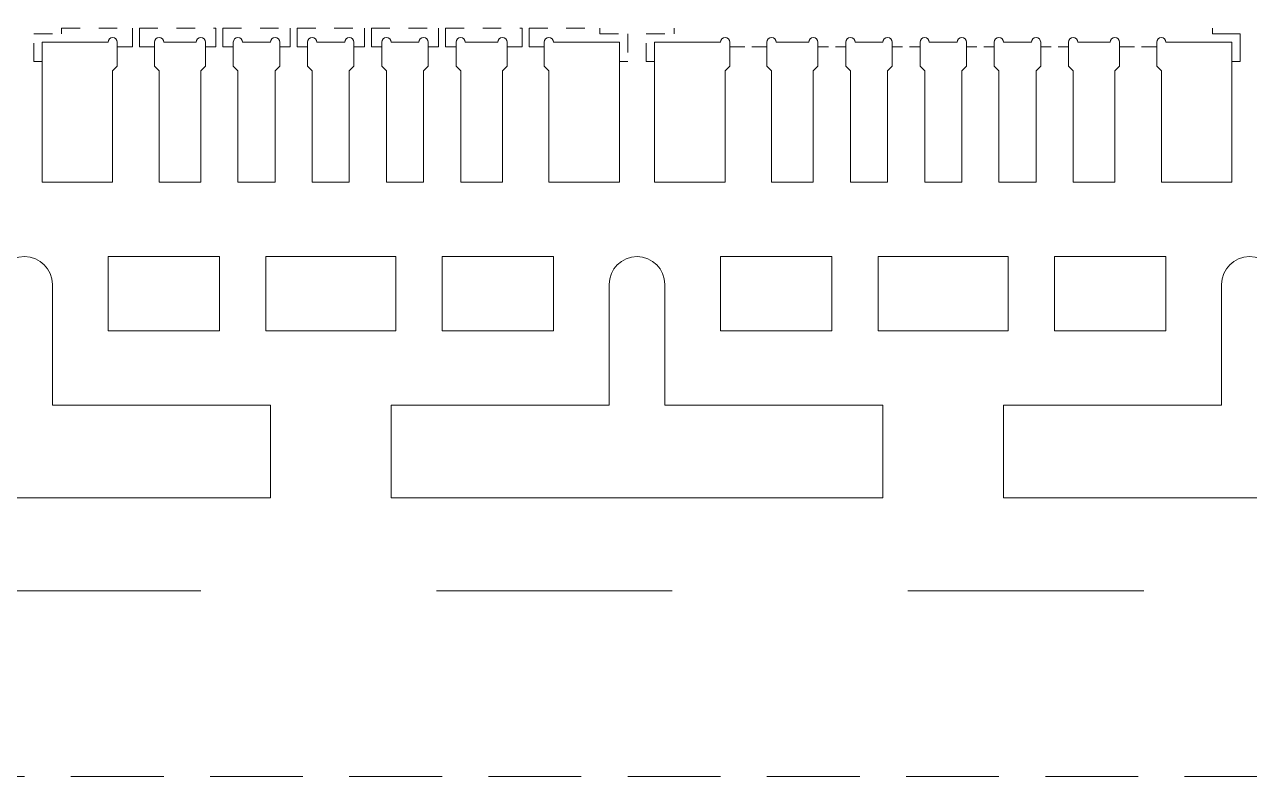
# Model space of a CAD drawing. Extents: x 1532 to 1650, y 120 to 288.
# Drawn here: x 1565.91 to 1572.51, y 206.3 to 210.35 of the extents above; entities that cross this region are included whole.
import ezdxf

# ---------------------------------------------------------------- set-up
doc = ezdxf.new("R2010")
doc.units = 0
doc.header["$MEASUREMENT"] = 0
for name, pattern in [('DASHED', [0.75, 0.5, -0.25]), ('HIDDEN', [0.375, 0.25, -0.125]), ('PHANTOM2', [31.75, 15.875, -3.175, 3.175, -3.175, 3.175, -3.175])]:
    doc.linetypes.add(name, pattern=pattern)
for name, color, linetype in [('1D', 4, 'Continuous'), ('LFBOTTOM', 4, 'Continuous'), ('LFTOP', 7, 'Continuous')]:
    doc.layers.add(name, color=color, linetype=linetype)

msp = doc.modelspace()

# ---------------------------------------------------------------- linework, layer by layer
at = {"lineweight": 0}
for p, q in [((1566.058, 208.9459), (1566.058, 208.2959)), ((1569.058, 208.2959), (1569.058, 208.9459)), ((1569.358, 208.9459), (1569.358, 208.2959)), ((1572.358, 208.2959), (1572.358, 208.9459)), ((1566.958, 208.6959), (1566.358, 208.6959)), ((1567.908, 208.6959), (1567.208, 208.6959)), ((1568.758, 208.6959), (1568.158, 208.6959)), ((1570.258, 208.6959), (1569.658, 208.6959)), ((1571.208, 208.6959), (1570.508, 208.6959)), ((1572.058, 208.6959), (1571.458, 208.6959)), ((1566.058, 208.2959), (1567.233, 208.2959)), ((1567.233, 207.7959), (1567.233, 208.2959)), ((1567.883, 207.7959), (1567.883, 208.2959)), ((1567.883, 208.2959), (1569.058, 208.2959)), ((1569.358, 208.2959), (1570.533, 208.2959)), ((1570.533, 207.7959), (1570.533, 208.2959)), ((1571.183, 207.7959), (1571.183, 208.2959)), ((1571.183, 208.2959), (1572.358, 208.2959)), ((1567.233, 207.7959), (1564.583, 207.7959)), ((1570.533, 207.7959), (1567.883, 207.7959)), ((1573.833, 207.7959), (1571.183, 207.7959))]:
    msp.add_line(p, q, dxfattribs=at)
for points in [[(1566.958, 208.6959), (1566.958, 209.0959), (1566.358, 209.0959), (1566.358, 208.6959)], [(1567.908, 208.6959), (1567.908, 209.0959), (1567.208, 209.0959), (1567.208, 208.6959)], [(1568.758, 208.6959), (1568.758, 209.0959), (1568.158, 209.0959), (1568.158, 208.6959)], [(1570.258, 208.6959), (1570.258, 209.0959), (1569.658, 209.0959), (1569.658, 208.6959)], [(1571.208, 208.6959), (1571.208, 209.0959), (1570.508, 209.0959), (1570.508, 208.6959)], [(1572.058, 208.6959), (1572.058, 209.0959), (1571.458, 209.0959), (1571.458, 208.6959)]]:
    msp.add_lwpolyline(points, dxfattribs=at)
for centre in [(1565.908, 208.9459), (1569.208, 208.9459), (1572.508, 208.9459)]:
    msp.add_arc(centre, 0.15, 0, 180, dxfattribs=at)
at = {"layer": '1D', "color": 4, "linetype": 'PHANTOM2', "lineweight": 0, "ltscale": 0.4}
msp.add_line((1617.658, 207.2959), (1560.358, 207.2959), dxfattribs=at)
at = {"layer": '1D', "linetype": 'DASHED', "lineweight": 0}
msp.add_lwpolyline([(1623.9367, 270.2959), (1554.158, 270.2959), (1554.158, 206.2959), (1623.9367, 206.2959)], dxfattribs=at)
at = {"layer": 'LFBOTTOM', "linetype": 'HIDDEN', "lineweight": 0, "ltscale": 0.2}
for p, q in [((1566.108, 210.3269), (1566.489, 210.3269)), ((1566.489, 210.2259), (1566.489, 210.3269)), ((1566.527, 210.3269), (1566.939, 210.3269)), ((1566.527, 210.2259), (1566.527, 210.3269)), ((1566.939, 210.2259), (1566.939, 210.3269)), ((1566.977, 210.3269), (1567.339, 210.3269)), ((1566.977, 210.2259), (1566.977, 210.3269)), ((1567.339, 210.2259), (1567.339, 210.3269)), ((1567.377, 210.3269), (1567.739, 210.3269)), ((1567.377, 210.2259), (1567.377, 210.3269)), ((1567.739, 210.2259), (1567.739, 210.3269)), ((1567.777, 210.3269), (1568.139, 210.3269)), ((1567.777, 210.2259), (1567.777, 210.3269)), ((1568.139, 210.2259), (1568.139, 210.3269)), ((1568.177, 210.3269), (1568.589, 210.3269)), ((1568.177, 210.2259), (1568.177, 210.3269)), ((1568.589, 210.2259), (1568.589, 210.3269)), ((1568.627, 210.3269), (1569.008, 210.3269)), ((1568.627, 210.2259), (1568.627, 210.3269)), ((1566.408, 210.2259), (1566.489, 210.2259)), ((1566.608, 210.2259), (1566.527, 210.2259)), ((1569.708, 210.2259), (1569.789, 210.2259)), ((1569.908, 210.2259), (1569.827, 210.2259))]:
    msp.add_line(p, q, dxfattribs=at)
for points in [[(1566.003, 210.1459), (1565.958, 210.1459), (1565.958, 210.2959), (1566.108, 210.2959), (1566.108, 210.3269)], [(1569.008, 210.3269), (1569.008, 210.2959), (1569.158, 210.2959), (1569.158, 210.1459), (1569.113, 210.1459)], [(1569.303, 210.1459), (1569.258, 210.1459), (1569.258, 210.2959), (1569.408, 210.2959), (1569.408, 210.3269)], [(1566.939, 210.2259), (1566.883, 210.2259)], [(1567.033, 210.2259), (1566.977, 210.2259)], [(1567.339, 210.2259), (1567.283, 210.2259)], [(1567.433, 210.2259), (1567.377, 210.2259)], [(1567.739, 210.2259), (1567.683, 210.2259)], [(1567.833, 210.2259), (1567.777, 210.2259)], [(1568.139, 210.2259), (1568.083, 210.2259)], [(1568.233, 210.2259), (1568.177, 210.2259)], [(1568.589, 210.2259), (1568.508, 210.2259)], [(1568.708, 210.2259), (1568.627, 210.2259)], [(1570.239, 210.2259), (1570.183, 210.2259)], [(1570.333, 210.2259), (1570.277, 210.2259)]]:
    msp.add_lwpolyline(points, dxfattribs=at)
at = {"layer": 'LFBOTTOM', "lineweight": 0}
msp.add_lwpolyline([(1572.308, 210.3269), (1572.308, 210.2959), (1572.458, 210.2959), (1572.458, 210.1459), (1572.413, 210.1459)], dxfattribs=at)
at = {"layer": 'LFBOTTOM', "linetype": 'ByBlock', "lineweight": 0}
for points in [[(1570.639, 210.2259), (1570.583, 210.2259)], [(1570.733, 210.2259), (1570.677, 210.2259)], [(1571.039, 210.2259), (1570.983, 210.2259)], [(1571.133, 210.2259), (1571.077, 210.2259)], [(1571.439, 210.2259), (1571.383, 210.2259)], [(1571.533, 210.2259), (1571.477, 210.2259)], [(1571.889, 210.2259), (1571.808, 210.2259)], [(1572.008, 210.2259), (1571.927, 210.2259)]]:
    msp.add_lwpolyline(points, dxfattribs=at)
at = {"layer": 'LFTOP', "color": 0, "linetype": 'Continuous', "lineweight": 0}
for p, q in [((1566.408, 210.2509), (1566.408, 210.1209)), ((1566.608, 210.2509), (1566.608, 210.1209)), ((1566.883, 210.2509), (1566.883, 210.1209)), ((1567.033, 210.2509), (1567.033, 210.1209)), ((1567.283, 210.2509), (1567.283, 210.1209)), ((1567.433, 210.2509), (1567.433, 210.1209)), ((1567.683, 210.2509), (1567.683, 210.1209)), ((1567.833, 210.2509), (1567.833, 210.1209)), ((1568.083, 210.2509), (1568.083, 210.1209)), ((1568.233, 210.2509), (1568.233, 210.1209)), ((1568.508, 210.2509), (1568.508, 210.1209)), ((1568.708, 210.2509), (1568.708, 210.1209))]:
    msp.add_line(p, q, dxfattribs=at)
at = {"layer": 'LFTOP', "color": 0, "linetype": 'ByBlock', "lineweight": 0}
for p, q in [((1567.883, 210.2509), (1568.033, 210.2509)), ((1566.208, 209.4959), (1566.003, 209.4959)), ((1566.633, 209.4959), (1566.708, 209.4959)), ((1567.058, 209.4959), (1567.208, 209.4959)), ((1567.908, 209.4959), (1568.058, 209.4959)), ((1568.408, 209.4959), (1568.483, 209.4959)), ((1569.113, 209.4959), (1568.908, 209.4959))]:
    msp.add_line(p, q, dxfattribs=at)
at = {"layer": 'LFTOP', "linetype": 'ByBlock', "lineweight": 0}
for p, q in [((1569.658, 210.2509), (1569.303, 210.2509)), ((1569.303, 210.2509), (1569.303, 209.4959)), ((1569.708, 210.1209), (1569.708, 210.2509)), ((1569.908, 210.2509), (1569.908, 210.1209)), ((1570.133, 210.2509), (1569.958, 210.2509)), ((1570.183, 210.1209), (1570.183, 210.2509)), ((1570.333, 210.2509), (1570.333, 210.1209)), ((1570.533, 210.2509), (1570.383, 210.2509)), ((1570.583, 210.1209), (1570.583, 210.2509)), ((1570.733, 210.2509), (1570.733, 210.1209)), ((1570.933, 210.2509), (1570.783, 210.2509)), ((1570.983, 210.1209), (1570.983, 210.2509)), ((1571.133, 210.1209), (1571.133, 210.2509)), ((1571.183, 210.2509), (1571.333, 210.2509)), ((1571.383, 210.2509), (1571.383, 210.1209)), ((1571.533, 210.2509), (1571.533, 210.1209)), ((1571.758, 210.2509), (1571.583, 210.2509)), ((1571.808, 210.1209), (1571.808, 210.2509)), ((1572.008, 210.2509), (1572.008, 210.1209)), ((1572.413, 210.2509), (1572.058, 210.2509)), ((1572.413, 209.4959), (1572.413, 210.2509)), ((1569.683, 210.0959), (1569.708, 210.1209)), ((1569.683, 209.4959), (1569.683, 210.0959)), ((1569.908, 210.1209), (1569.933, 210.0959)), ((1569.933, 210.0959), (1569.933, 209.4959)), ((1570.158, 210.0959), (1570.183, 210.1209)), ((1570.158, 209.4959), (1570.158, 210.0959)), ((1570.333, 210.1209), (1570.358, 210.0959)), ((1570.358, 210.0959), (1570.358, 209.4959)), ((1570.558, 210.0959), (1570.583, 210.1209)), ((1570.558, 209.4959), (1570.558, 210.0959)), ((1570.758, 210.0959), (1570.733, 210.1209)), ((1570.758, 209.4959), (1570.758, 210.0959)), ((1570.983, 210.1209), (1570.958, 210.0959)), ((1570.958, 210.0959), (1570.958, 209.4959)), ((1571.158, 210.0959), (1571.133, 210.1209)), ((1571.158, 209.4959), (1571.158, 210.0959)), ((1571.383, 210.1209), (1571.358, 210.0959)), ((1571.358, 210.0959), (1571.358, 209.4959)), ((1571.533, 210.1209), (1571.558, 210.0959)), ((1571.558, 210.0959), (1571.558, 209.4959)), ((1571.783, 210.0959), (1571.808, 210.1209)), ((1571.783, 209.4959), (1571.783, 210.0959)), ((1572.008, 210.1209), (1572.033, 210.0959)), ((1572.033, 210.0959), (1572.033, 209.4959)), ((1569.303, 209.4959), (1569.683, 209.4959)), ((1569.933, 209.4959), (1570.158, 209.4959)), ((1570.358, 209.4959), (1570.558, 209.4959)), ((1570.958, 209.4959), (1570.758, 209.4959)), ((1571.358, 209.4959), (1571.158, 209.4959)), ((1571.558, 209.4959), (1571.783, 209.4959)), ((1572.033, 209.4959), (1572.413, 209.4959))]:
    msp.add_line(p, q, dxfattribs=at)
at = {"layer": 'LFTOP', "linetype": 'Continuous', "lineweight": 0}
for p, q in [((1570.183, 210.2509), (1570.183, 210.1209)), ((1570.583, 210.2509), (1570.583, 210.1209)), ((1570.733, 210.2509), (1570.733, 210.1209)), ((1570.983, 210.2509), (1570.983, 210.1209))]:
    msp.add_line(p, q, dxfattribs=at)
at = {"layer": 'LFTOP', "color": 0, "linetype": 'ByBlock', "lineweight": 0}
for points in [[(1566.408, 210.1209), (1566.408, 210.2509, 1), (1566.358, 210.2509), (1566.003, 210.2509), (1566.003, 209.4959), (1566.383, 209.4959), (1566.383, 210.0959)], [(1568.083, 210.2509), (1568.083, 210.1209), (1568.058, 210.0959), (1568.058, 209.4959), (1567.858, 209.4959), (1567.858, 210.0959), (1567.833, 210.1209), (1567.833, 210.2509, -1), (1567.883, 210.2509), (1568.033, 210.2509, -1)], [(1568.258, 209.4959), (1568.483, 209.4959), (1568.483, 210.0959), (1568.508, 210.1209), (1568.508, 210.2509, 1), (1568.458, 210.2509), (1568.283, 210.2509, 1), (1568.233, 210.2509), (1568.233, 210.1209), (1568.258, 210.0959)], [(1568.733, 210.0959), (1568.733, 209.4959), (1569.113, 209.4959), (1569.113, 210.2509), (1568.758, 210.2509, 1), (1568.708, 210.2509), (1568.708, 210.1209)]]:
    msp.add_lwpolyline(points, format="xyb", close=True, dxfattribs=at)
for points in [[(1566.883, 210.1209), (1566.883, 210.2509, 1), (1566.833, 210.2509), (1566.658, 210.2509, 1), (1566.608, 210.2509), (1566.608, 210.1209)], [(1567.283, 210.1209), (1567.283, 210.2509, 1), (1567.233, 210.2509), (1567.083, 210.2509, 1), (1567.033, 210.2509), (1567.033, 210.1209)], [(1567.683, 210.1209), (1567.683, 210.2509, 1), (1567.633, 210.2509), (1567.483, 210.2509, 1), (1567.433, 210.2509), (1567.433, 210.1209)]]:
    msp.add_lwpolyline(points, format="xyb", dxfattribs=at)
for points in [[(1566.833, 210.2509), (1566.658, 210.2509)], [(1567.233, 210.2509), (1567.083, 210.2509)], [(1567.633, 210.2509), (1567.483, 210.2509)], [(1568.458, 210.2509), (1568.283, 210.2509)], [(1566.608, 210.1209), (1566.633, 210.0959), (1566.633, 209.4959), (1566.858, 209.4959), (1566.858, 210.0959), (1566.883, 210.1209)], [(1567.033, 210.1209), (1567.058, 210.0959), (1567.058, 209.4959), (1567.258, 209.4959), (1567.258, 210.0959), (1567.283, 210.1209)], [(1567.683, 210.1209), (1567.658, 210.0959), (1567.658, 209.4959), (1567.458, 209.4959), (1567.458, 210.0959), (1567.433, 210.1209)]]:
    msp.add_lwpolyline(points, dxfattribs=at)
for centre in [(1566.383, 210.2509), (1566.633, 210.2509), (1566.858, 210.2509), (1567.058, 210.2509), (1567.258, 210.2509), (1567.458, 210.2509), (1567.658, 210.2509), (1567.858, 210.2509), (1568.058, 210.2509), (1568.258, 210.2509), (1568.483, 210.2509), (1568.733, 210.2509)]:
    msp.add_arc(centre, 0.025, 0, 180, dxfattribs=at)
at = {"layer": 'LFTOP', "linetype": 'ByBlock', "lineweight": 0}
for centre in [(1569.683, 210.2509), (1569.933, 210.2509), (1570.158, 210.2509), (1570.358, 210.2509), (1570.558, 210.2509), (1570.758, 210.2509), (1570.958, 210.2509), (1571.158, 210.2509), (1571.358, 210.2509), (1571.558, 210.2509), (1571.783, 210.2509), (1572.033, 210.2509)]:
    msp.add_arc(centre, 0.025, 0, 180, dxfattribs=at)

doc.saveas('drawing.dxf')
